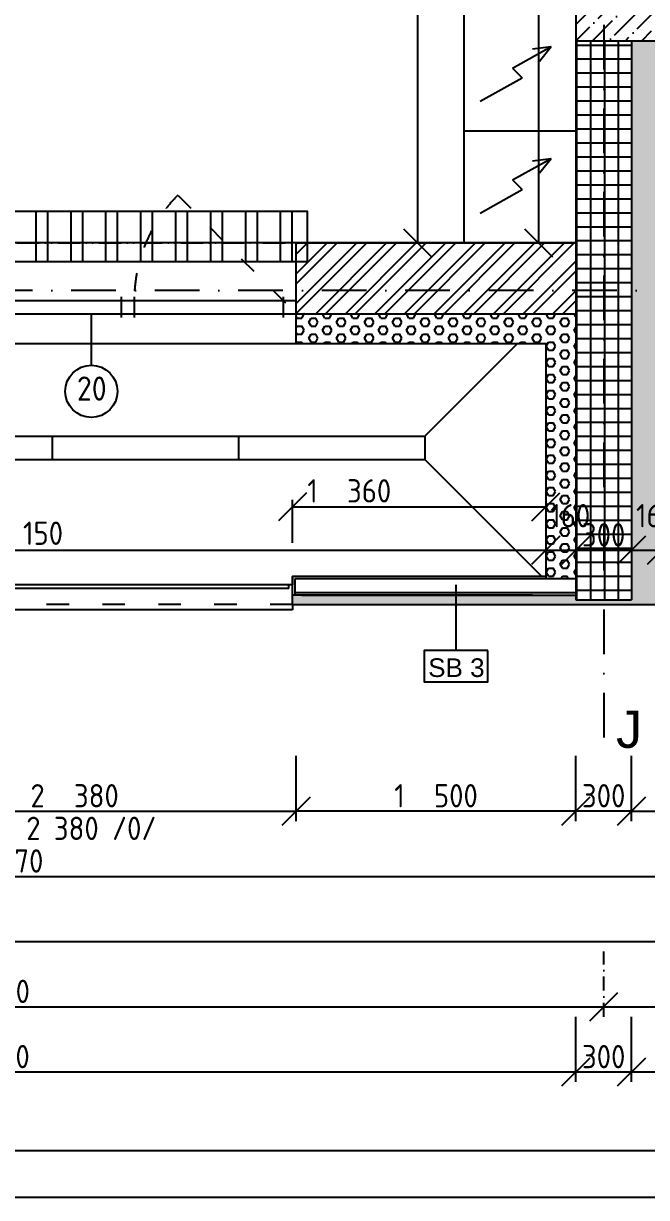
# Model space of a CAD drawing. Extents: x 4511820 to 5180432, y -1526536 to -944957.
# Drawn here: x 5024357 to 5027701, y -1263228 to -1256927 of the extents above; entities that cross this region are included whole.
import ezdxf

# ---------------------------------------------------------------- set-up
doc = ezdxf.new("R2010")
doc.units = 0
doc.header["$MEASUREMENT"] = 0
for name, pattern in [('ACAD_ISO03W100', [30, 12, -18]), ('ACAD_ISO12W100', [22, 12, -3, 0.5, -3, 0.5, -3]), ('BODKOCIARKOVANA_3', [5.6, 3, -1.3, 0, -1.3])]:
    doc.linetypes.add(name, pattern=pattern)
doc.layers.get('0').update_dxf_attribs({"linetype": 'CONTINUOUS'})
doc.layers.get('Defpoints').update_dxf_attribs({"color": 61, "linetype": 'CONTINUOUS'})
for name, color, linetype in [('KÓTY', 4, 'CONTINUOUS'), ('MÚRY', 1, 'CONTINUOUS'), ('OKNÁ', 143, 'CONTINUOUS'), ('osi', 253, 'CONTINUOUS'), ('Plochy', 41, 'CONTINUOUS'), ('POZEMOK', 7, 'CONTINUOUS'), ('TENKÁ', 7, 'CONTINUOUS'), ('Z-Kúrenie', 101, 'CONTINUOUS'), ('ZARIADENIE1', 145, 'CONTINUOUS'), ('ŠRAFY', 82, 'CONTINUOUS')]:
    doc.layers.add(name, color=color, linetype=linetype)
doc.styles.add('ARIAL', font='arial.ttf')
doc.styles.add('styl1', font='arial.ttf')
doc.styles.add('STYLE1', font='isocp.shx')
doc.dimstyles.new('STANDARD-50', dxfattribs={"dimtxt": 125, "dimasz": 150, "dimexe": 10, "dimexo": 200, "dimgap": 20, "dimtad": 1, "dimdsep": 46, "dimlunit": 6, "dimtxsty": 'STYLE1', "dimblk1": 'OBLIQUE', "dimblk2": 'OBLIQUE', "dimsah": 1, "dimcen": 2.5, "dimse1": 1, "dimse2": 1, "dimadec": 0, "dimazin": 0, "dimtfac": 1, "dimtmove": 1, "dimatfit": 3, "dimldrblk": 'OBLIQUE', "dimfxl": 1, "dimtolj": 1, "dimtzin": 0, "dimarcsym": 0})

# ---------------------------------------------------------------- blocks, each defined once
blk = doc.blocks.new('_OBLIQUE')
at = {"color": 0, "linetype": 'ByBlock'}
blk.add_line((-0.5, -0.5), (0.5, 0.5), dxfattribs=at)
blk = doc.blocks.new('*D13913')
at = {"layer": 'Defpoints', "color": 0}
for p in [(5020831, -1258359.2), (5027471, -1258359.2), (5027471, -1262203.9)]:
    blk.add_point(p, dxfattribs=at)
at = {"layer": 'KÓTY', "color": 0, "lineweight": -2}
blk.add_line((5020831, -1262203.9), (5027471, -1262203.9), dxfattribs=at)
at = {"layer": 'KÓTY', "color": 0, "linetype": 'ByBlock', "lineweight": -2, "xscale": 150, "yscale": 150, "zscale": 150, "rotation": 180}
blk.add_blockref('_OBLIQUE', (5020831, -1262203.9), dxfattribs=at)
at = {"layer": 'KÓTY', "color": 0, "linetype": 'ByBlock', "lineweight": -2, "xscale": 150, "yscale": 150, "zscale": 150}
blk.add_blockref('_OBLIQUE', (5027471, -1262203.9), dxfattribs=at)
at = {"layer": 'KÓTY', "color": 0, "insert": (5024151, -1262121.4), "char_height": 125, "attachment_point": 5, "style": 'STYLE1'}
blk.add_mtext('\\A1;6ﾠ640', dxfattribs=at)
blk = doc.blocks.new('*D13914')
at = {"layer": 'Defpoints', "color": 0}
for p in [(5027471, -1258359.2), (5032106, -1258359.2), (5032106, -1262203.9)]:
    blk.add_point(p, dxfattribs=at)
at = {"layer": 'KÓTY', "color": 0, "lineweight": -2}
blk.add_line((5027471, -1262203.9), (5032106, -1262203.9), dxfattribs=at)
at = {"layer": 'KÓTY', "color": 0, "linetype": 'ByBlock', "lineweight": -2, "xscale": 150, "yscale": 150, "zscale": 150, "rotation": 180}
blk.add_blockref('_OBLIQUE', (5027471, -1262203.9), dxfattribs=at)
at = {"layer": 'KÓTY', "color": 0, "linetype": 'ByBlock', "lineweight": -2, "xscale": 150, "yscale": 150, "zscale": 150}
blk.add_blockref('_OBLIQUE', (5032106, -1262203.9), dxfattribs=at)
at = {"layer": 'KÓTY', "color": 0, "insert": (5029788.5, -1262121.4), "char_height": 125, "attachment_point": 5, "style": 'STYLE1'}
blk.add_mtext('\\A1;4ﾠ635', dxfattribs=at)
blk = doc.blocks.new('*D13929')
at = {"layer": 'Defpoints', "color": 0}
for p in [(5020981, -1258104.2), (5027321, -1258104.2), (5027321, -1262553.9)]:
    blk.add_point(p, dxfattribs=at)
at = {"layer": 'KÓTY', "color": 0, "lineweight": -2}
blk.add_line((5020981, -1262553.9), (5027321, -1262553.9), dxfattribs=at)
at = {"layer": 'KÓTY', "color": 0, "linetype": 'ByBlock', "lineweight": -2, "xscale": 150, "yscale": 150, "zscale": 150, "rotation": 180}
blk.add_blockref('_OBLIQUE', (5020981, -1262553.9), dxfattribs=at)
at = {"layer": 'KÓTY', "color": 0, "linetype": 'ByBlock', "lineweight": -2, "xscale": 150, "yscale": 150, "zscale": 150}
blk.add_blockref('_OBLIQUE', (5027321, -1262553.9), dxfattribs=at)
at = {"layer": 'KÓTY', "color": 0, "insert": (5024151, -1262471.4), "char_height": 125, "attachment_point": 5, "style": 'STYLE1'}
blk.add_mtext('\\A1;6ﾠ340', dxfattribs=at)
blk = doc.blocks.new('*D13930')
at = {"layer": 'Defpoints', "color": 0}
for p in [(5027321, -1258104.2), (5027621, -1258104.2), (5027621, -1262553.9)]:
    blk.add_point(p, dxfattribs=at)
at = {"layer": 'KÓTY', "color": 0, "lineweight": -2}
blk.add_line((5027321, -1262553.9), (5027621, -1262553.9), dxfattribs=at)
at = {"layer": 'KÓTY', "color": 0, "linetype": 'ByBlock', "lineweight": -2, "xscale": 150, "yscale": 150, "zscale": 150, "rotation": 180}
blk.add_blockref('_OBLIQUE', (5027321, -1262553.9), dxfattribs=at)
at = {"layer": 'KÓTY', "color": 0, "linetype": 'ByBlock', "lineweight": -2, "xscale": 150, "yscale": 150, "zscale": 150}
blk.add_blockref('_OBLIQUE', (5027621, -1262553.9), dxfattribs=at)
at = {"layer": 'KÓTY', "color": 0, "insert": (5027471, -1262471.4), "char_height": 125, "attachment_point": 5, "style": 'STYLE1'}
blk.add_mtext('\\A1;300', dxfattribs=at)
blk = doc.blocks.new('*D13931')
at = {"layer": 'Defpoints', "color": 0}
for p in [(5040541, -1256869.2), (5027621, -1258104.2), (5040541, -1262553.9)]:
    blk.add_point(p, dxfattribs=at)
at = {"layer": 'KÓTY', "color": 0, "lineweight": -2}
blk.add_line((5027621, -1262553.9), (5040541, -1262553.9), dxfattribs=at)
at = {"layer": 'KÓTY', "color": 0, "linetype": 'ByBlock', "lineweight": -2, "xscale": 150, "yscale": 150, "zscale": 150, "rotation": 180}
blk.add_blockref('_OBLIQUE', (5027621, -1262553.9), dxfattribs=at)
at = {"layer": 'KÓTY', "color": 0, "linetype": 'ByBlock', "lineweight": -2, "xscale": 150, "yscale": 150, "zscale": 150}
blk.add_blockref('_OBLIQUE', (5040541, -1262553.9), dxfattribs=at)
at = {"layer": 'KÓTY', "color": 0, "insert": (5034081, -1262471.4), "char_height": 125, "attachment_point": 5, "style": 'STYLE1'}
blk.add_mtext('\\A1;12ﾠ920', dxfattribs=at)
blk = doc.blocks.new('*D13935')
at = {"layer": 'Defpoints', "color": 0}
for p in [(5007451, -1258359.2), (5040921, -1258424.2), (5040921, -1261503.9)]:
    blk.add_point(p, dxfattribs=at)
at = {"layer": 'KÓTY', "color": 0, "lineweight": -2}
blk.add_line((5007451, -1261503.9), (5040921, -1261503.9), dxfattribs=at)
at = {"layer": 'KÓTY', "color": 0, "linetype": 'ByBlock', "lineweight": -2, "xscale": 150, "yscale": 150, "zscale": 150, "rotation": 180}
blk.add_blockref('_OBLIQUE', (5007451, -1261503.9), dxfattribs=at)
at = {"layer": 'KÓTY', "color": 0, "linetype": 'ByBlock', "lineweight": -2, "xscale": 150, "yscale": 150, "zscale": 150}
blk.add_blockref('_OBLIQUE', (5040921, -1261503.9), dxfattribs=at)
at = {"layer": 'KÓTY', "color": 0, "insert": (5024186, -1261421.4), "char_height": 125, "attachment_point": 5, "style": 'STYLE1'}
blk.add_mtext('\\A1;33ﾠ470', dxfattribs=at)
blk = doc.blocks.new('*D13936')
at = {"layer": 'Defpoints', "color": 0}
for p in [(4980571, -1255834.2), (5040921, -1255834.2), (5040921, -1261853.9)]:
    blk.add_point(p, dxfattribs=at)
at = {"layer": 'KÓTY', "color": 0, "lineweight": -2}
blk.add_line((4980571, -1261853.9), (5040921, -1261853.9), dxfattribs=at)
at = {"layer": 'KÓTY', "color": 0, "linetype": 'ByBlock', "lineweight": -2, "xscale": 150, "yscale": 150, "zscale": 150, "rotation": 180}
blk.add_blockref('_OBLIQUE', (4980571, -1261853.9), dxfattribs=at)
at = {"layer": 'KÓTY', "color": 0, "linetype": 'ByBlock', "lineweight": -2, "xscale": 150, "yscale": 150, "zscale": 150}
blk.add_blockref('_OBLIQUE', (5040921, -1261853.9), dxfattribs=at)
at = {"layer": 'KÓTY', "color": 0, "insert": (5010746, -1261771.4), "char_height": 125, "attachment_point": 5, "style": 'STYLE1'}
blk.add_mtext('\\A1;60ﾠ350', dxfattribs=at)
blk = doc.blocks.new('*D13940')
at = {"layer": 'Defpoints', "color": 0}
for p in [(5027621, -1257044.2), (5027321, -1259854.2), (5027321, -1261153.9)]:
    blk.add_point(p, dxfattribs=at)
at = {"layer": 'KÓTY', "color": 0, "lineweight": -2}
blk.add_line((5027621, -1261153.9), (5027321, -1261153.9), dxfattribs=at)
at = {"layer": 'KÓTY', "color": 0, "linetype": 'ByBlock', "lineweight": -2, "xscale": 150, "yscale": 150, "zscale": 150, "rotation": 180}
blk.add_blockref('_OBLIQUE', (5027321, -1261153.9), dxfattribs=at)
at = {"layer": 'KÓTY', "color": 0, "linetype": 'ByBlock', "lineweight": -2, "xscale": 150, "yscale": 150, "zscale": 150}
blk.add_blockref('_OBLIQUE', (5027621, -1261153.9), dxfattribs=at)
at = {"layer": 'KÓTY', "color": 0, "insert": (5027471, -1261071.4), "char_height": 125, "attachment_point": 5, "style": 'STYLE1'}
blk.add_mtext('\\A1;300', dxfattribs=at)
blk = doc.blocks.new('*D13941')
at = {"layer": 'Defpoints', "color": 0}
for p in [(5025821, -1258484.2), (5027321, -1259854.2), (5025821, -1261153.9)]:
    blk.add_point(p, dxfattribs=at)
at = {"layer": 'KÓTY', "color": 0, "lineweight": -2}
blk.add_line((5027321, -1261153.9), (5025821, -1261153.9), dxfattribs=at)
at = {"layer": 'KÓTY', "color": 0, "linetype": 'ByBlock', "lineweight": -2, "xscale": 150, "yscale": 150, "zscale": 150, "rotation": 180}
blk.add_blockref('_OBLIQUE', (5025821, -1261153.9), dxfattribs=at)
at = {"layer": 'KÓTY', "color": 0, "linetype": 'ByBlock', "lineweight": -2, "xscale": 150, "yscale": 150, "zscale": 150}
blk.add_blockref('_OBLIQUE', (5027321, -1261153.9), dxfattribs=at)
at = {"layer": 'KÓTY', "color": 0, "insert": (5026571, -1261071.4), "char_height": 125, "attachment_point": 5, "style": 'STYLE1'}
blk.add_mtext('\\A1;1ﾠ500', dxfattribs=at)
blk = doc.blocks.new('*D14098')
at = {"layer": 'Defpoints', "color": 0}
for p in [(5027621, -1257044.2), (5028936, -1257044.2), (5028936, -1261153.9)]:
    blk.add_point(p, dxfattribs=at)
at = {"layer": 'KÓTY', "color": 0, "lineweight": -2}
blk.add_line((5027621, -1261153.9), (5028936, -1261153.9), dxfattribs=at)
at = {"layer": 'KÓTY', "color": 0, "linetype": 'ByBlock', "lineweight": -2, "xscale": 150, "yscale": 150, "zscale": 150, "rotation": 180}
blk.add_blockref('_OBLIQUE', (5027621, -1261153.9), dxfattribs=at)
at = {"layer": 'KÓTY', "color": 0, "linetype": 'ByBlock', "lineweight": -2, "xscale": 150, "yscale": 150, "zscale": 150}
blk.add_blockref('_OBLIQUE', (5028936, -1261153.9), dxfattribs=at)
at = {"layer": 'KÓTY', "color": 0, "insert": (5028278.5, -1261071.4), "char_height": 125, "attachment_point": 5, "style": 'STYLE1'}
blk.add_mtext('\\A1;1ﾠ315', dxfattribs=at)
blk = doc.blocks.new('*D14099')
at = {"layer": 'Defpoints', "color": 0}
for p in [(5023441, -1258484.2), (5025821, -1258484.2), (5025821, -1261153.9)]:
    blk.add_point(p, dxfattribs=at)
at = {"layer": 'KÓTY', "color": 0, "lineweight": -2}
blk.add_line((5023441, -1261153.9), (5025821, -1261153.9), dxfattribs=at)
at = {"layer": 'KÓTY', "color": 0, "linetype": 'ByBlock', "lineweight": -2, "xscale": 150, "yscale": 150, "zscale": 150, "rotation": 180}
blk.add_blockref('_OBLIQUE', (5023441, -1261153.9), dxfattribs=at)
at = {"layer": 'KÓTY', "color": 0, "linetype": 'ByBlock', "lineweight": -2, "xscale": 150, "yscale": 150, "zscale": 150}
blk.add_blockref('_OBLIQUE', (5025821, -1261153.9), dxfattribs=at)
at = {"layer": 'KÓTY', "color": 0, "insert": (5024631, -1261071.4), "char_height": 125, "attachment_point": 5, "style": 'STYLE1'}
blk.add_mtext('\\A1;2ﾠ380', dxfattribs=at)
blk = doc.blocks.new('*D31223')
at = {"layer": 'Defpoints', "color": 0}
for p in [(5027321, -1253829.2), (5027121.5, -1258104.2), (5027321, -1258104.2)]:
    blk.add_point(p, dxfattribs=at)
at = {"layer": 'KÓTY', "color": 0, "lineweight": -2}
blk.add_line((5027121.5, -1253829.2), (5027121.5, -1258104.2), dxfattribs=at)
at = {"layer": 'KÓTY', "color": 0, "linetype": 'ByBlock', "lineweight": -2, "xscale": 150, "yscale": 150, "zscale": 150}
for p, rotation in [((5027121.5, -1253829.2), 90), ((5027121.5, -1258104.2), 270)]:
    blk.add_blockref('_OBLIQUE', p, dxfattribs=dict(at, rotation=rotation))
at = {"layer": 'KÓTY', "color": 0, "insert": (5027039, -1255966.7), "char_height": 125, "attachment_point": 5, "rotation": 90, "style": 'STYLE1'}
blk.add_mtext('\\A1;4ﾠ275', dxfattribs=at)
blk = doc.blocks.new('*D31236')
at = {"layer": 'Defpoints', "color": 0}
for p in [(5027621, -1253484.2), (5027621, -1256869.2), (5028733, -1256869.2)]:
    blk.add_point(p, dxfattribs=at)
at = {"layer": 'KÓTY', "color": 0, "lineweight": -2}
blk.add_line((5028733, -1253484.2), (5028733, -1256869.2), dxfattribs=at)
at = {"layer": 'KÓTY', "color": 0, "linetype": 'ByBlock', "lineweight": -2, "xscale": 150, "yscale": 150, "zscale": 150}
for p, rotation in [((5028733, -1253484.2), 90), ((5028733, -1256869.2), 270)]:
    blk.add_blockref('_OBLIQUE', p, dxfattribs=dict(at, rotation=rotation))
at = {"layer": 'KÓTY', "color": 0, "insert": (5028650.5, -1255176.7), "char_height": 125, "attachment_point": 5, "rotation": 90, "style": 'STYLE1'}
blk.add_mtext('\\A1;3ﾠ385', dxfattribs=at)
blk = doc.blocks.new('*D31459')
at = {"layer": 'Defpoints', "color": 0}
for p in [(5021011, -1259781.9), (5027161, -1259753.5), (5027161, -1259906.7)]:
    blk.add_point(p, dxfattribs=at)
at = {"layer": 'KÓTY', "color": 0, "lineweight": -2}
blk.add_line((5021011, -1259753.5), (5027161, -1259753.5), dxfattribs=at)
at = {"layer": 'KÓTY', "color": 0, "linetype": 'ByBlock', "lineweight": -2, "xscale": 150, "yscale": 150, "zscale": 150, "rotation": 180}
blk.add_blockref('_OBLIQUE', (5021011, -1259753.5), dxfattribs=at)
at = {"layer": 'KÓTY', "color": 0, "linetype": 'ByBlock', "lineweight": -2, "xscale": 150, "yscale": 150, "zscale": 150}
blk.add_blockref('_OBLIQUE', (5027161, -1259753.5), dxfattribs=at)
at = {"layer": 'KÓTY', "color": 0, "insert": (5024342.5, -1259662.5), "char_height": 125, "attachment_point": 5, "style": 'STYLE1'}
blk.add_mtext('\\A1;6ﾠ150', dxfattribs=at)
blk = doc.blocks.new('*D31460')
at = {"layer": 'Defpoints', "color": 0}
for p in [(5027321, -1259753.5), (5027161, -1259906.7), (5027321, -1260019.2)]:
    blk.add_point(p, dxfattribs=at)
at = {"layer": 'KÓTY', "color": 0, "lineweight": -2}
blk.add_line((5027161, -1259753.5), (5027321, -1259753.5), dxfattribs=at)
at = {"layer": 'KÓTY', "color": 0, "linetype": 'ByBlock', "lineweight": -2, "xscale": 150, "yscale": 150, "zscale": 150, "rotation": 180}
blk.add_blockref('_OBLIQUE', (5027161, -1259753.5), dxfattribs=at)
at = {"layer": 'KÓTY', "color": 0, "linetype": 'ByBlock', "lineweight": -2, "xscale": 150, "yscale": 150, "zscale": 150}
blk.add_blockref('_OBLIQUE', (5027321, -1259753.5), dxfattribs=at)
at = {"layer": 'KÓTY', "color": 0, "insert": (5027291.8, -1259568.5), "char_height": 125, "attachment_point": 5, "style": 'STYLE1'}
blk.add_mtext('\\A1;160', dxfattribs=at)
blk = doc.blocks.new('*D31461')
at = {"layer": 'Defpoints', "color": 0}
for p in [(5027621, -1259753.5), (5027621, -1259854.2), (5027321, -1260019.2)]:
    blk.add_point(p, dxfattribs=at)
at = {"layer": 'KÓTY', "color": 0, "lineweight": -2}
blk.add_line((5027321, -1259753.5), (5027621, -1259753.5), dxfattribs=at)
at = {"layer": 'KÓTY', "color": 0, "linetype": 'ByBlock', "lineweight": -2, "xscale": 150, "yscale": 150, "zscale": 150, "rotation": 180}
blk.add_blockref('_OBLIQUE', (5027321, -1259753.5), dxfattribs=at)
at = {"layer": 'KÓTY', "color": 0, "linetype": 'ByBlock', "lineweight": -2, "xscale": 150, "yscale": 150, "zscale": 150}
blk.add_blockref('_OBLIQUE', (5027621, -1259753.5), dxfattribs=at)
at = {"layer": 'KÓTY', "color": 0, "insert": (5027471, -1259671), "char_height": 125, "attachment_point": 5, "style": 'STYLE1'}
blk.add_mtext('\\A1;300', dxfattribs=at)
blk = doc.blocks.new('*D31462')
at = {"layer": 'Defpoints', "color": 0}
for p in [(5027781, -1259753.5), (5027621, -1259854.2), (5027781, -1259854.2)]:
    blk.add_point(p, dxfattribs=at)
at = {"layer": 'KÓTY', "color": 0, "lineweight": -2}
blk.add_line((5027621, -1259753.5), (5027781, -1259753.5), dxfattribs=at)
at = {"layer": 'KÓTY', "color": 0, "linetype": 'ByBlock', "lineweight": -2, "xscale": 150, "yscale": 150, "zscale": 150, "rotation": 180}
blk.add_blockref('_OBLIQUE', (5027621, -1259753.5), dxfattribs=at)
at = {"layer": 'KÓTY', "color": 0, "linetype": 'ByBlock', "lineweight": -2, "xscale": 150, "yscale": 150, "zscale": 150}
blk.add_blockref('_OBLIQUE', (5027781, -1259753.5), dxfattribs=at)
at = {"layer": 'KÓTY', "color": 0, "insert": (5027751.8, -1259568.5), "char_height": 125, "attachment_point": 5, "style": 'STYLE1'}
blk.add_mtext('\\A1;160', dxfattribs=at)
blk = doc.blocks.new('*D31500')
at = {"layer": 'Defpoints', "color": 0}
for p in [(5026971, -1254179.2), (5026471.5, -1258104.2), (5026971, -1258104.2)]:
    blk.add_point(p, dxfattribs=at)
at = {"layer": 'KÓTY', "color": 0, "lineweight": -2}
blk.add_line((5026471.5, -1254179.2), (5026471.5, -1258104.2), dxfattribs=at)
at = {"layer": 'KÓTY', "color": 0, "linetype": 'ByBlock', "lineweight": -2, "xscale": 150, "yscale": 150, "zscale": 150}
for p, rotation in [((5026471.5, -1254179.2), 90), ((5026471.5, -1258104.2), 270)]:
    blk.add_blockref('_OBLIQUE', p, dxfattribs=dict(at, rotation=rotation))
at = {"layer": 'KÓTY', "color": 0, "insert": (5026389, -1256141.7), "char_height": 125, "attachment_point": 5, "rotation": 90, "style": 'STYLE1'}
blk.add_mtext('\\A1;3ﾠ925', dxfattribs=at)
blk = doc.blocks.new('*D48049')
at = {"layer": 'Defpoints', "color": 0}
for p in [(5027161, -1259520.5), (5025801, -1259894.2), (5027161, -1259894.2)]:
    blk.add_point(p, dxfattribs=at)
at = {"layer": 'KÓTY', "color": 0, "lineweight": -2}
blk.add_line((5025801, -1259520.5), (5027161, -1259520.5), dxfattribs=at)
at = {"layer": 'KÓTY', "color": 0, "linetype": 'ByBlock', "lineweight": -2, "xscale": 150, "yscale": 150, "zscale": 150, "rotation": 180}
blk.add_blockref('_OBLIQUE', (5025801, -1259520.5), dxfattribs=at)
at = {"layer": 'KÓTY', "color": 0, "linetype": 'ByBlock', "lineweight": -2, "xscale": 150, "yscale": 150, "zscale": 150}
blk.add_blockref('_OBLIQUE', (5027161, -1259520.5), dxfattribs=at)
at = {"layer": 'KÓTY', "color": 0, "insert": (5026105.5, -1259435), "char_height": 125, "attachment_point": 5, "style": 'STYLE1'}
blk.add_mtext('\\A1;1ﾠ360', dxfattribs=at)

msp = doc.modelspace()

# ---------------------------------------------------------------- hatches: boundary and pattern name
at = {"layer": 'Z-Kúrenie', "linetype": 'Continuous'}
h = msp.add_hatch(dxfattribs=at)
h.set_pattern_fill('ANSI32', color=256, scale=500, angle=225)
h.set_pattern_definition([(270, (3836111.8, -6333541.14), (187.5, -3e-14), []), (270, (3836049.3, -6333603.64), (187.5, -3e-14), [])])
h.paths.add_polyline_path([(5025881, -1257935.226), (5023381, -1257935.226), (5023381, -1258204.226), (5023661, -1258204.226), (5023916.685, -1257948.541, -0.09717414), (5024088.496, -1258204.226), (5025881, -1258204.226)])
h.paths.add_polyline_path([(5023916.685, -1257948.541), (5023661, -1258204.226), (5024088.496, -1258204.226, 0.09717414)], flags=16)
at = {"layer": 'ŠRAFY'}
h = msp.add_hatch(dxfattribs=at)
h.set_pattern_fill('ANSI36', color=256, scale=500, angle=360)
h.set_pattern_definition([(45, (524430.31, 212843.14), (33.1456304, 121.533978), [156.25, -31.25, 0, -31.25])])
h.paths.add_polyline_path([(5027321, -1256904.226), (5027321, -1257019.226), (5027621, -1257019.226), (5028936, -1257019.226), (5028936, -1256949.226), (5028936, -1256869.226), (5027621, -1256869.226), (5027321, -1256869.226)])
h = msp.add_hatch(dxfattribs=at)
h.set_pattern_fill('HEX', color=256, scale=200)
h.set_pattern_definition([(0, (0, -89070.035), (0, 43.3012702), [25, -50]), (120, (0, -89070.035), (-37.5, -21.6506351), [25, -50]), (60, (25, -89070.035), (-37.5, 21.6506351), [25, -50])])
h.paths.add_polyline_path([(5025801, -1259994.226), (5025801, -1260044.226), (5027101, -1260044.226), (5027781, -1260044.226), (5027781, -1258759.226), (5027781, -1258709.226), (5027781, -1258674.226), (5027781, -1258644.226), (5027781, -1257259.226), (5028936, -1257259.226), (5028936, -1257019.226), (5027621, -1257019.226), (5027621, -1260019.226), (5027321, -1260019.226), (5027321, -1259994.226), (5027088.5, -1259994.226), (5025851, -1259994.226), (5025813.5, -1259994.226)])
h.paths.add_polyline_path([(5027620.451, -1259443.535), (5027883.049, -1259443.535), (5027883.049, -1259693.535), (5027620.451, -1259693.535)], flags=24)
at = {"layer": 'ŠRAFY', "ltscale": 0.25}
h = msp.add_hatch(dxfattribs=at)
h.set_pattern_fill('ANSI37', color=256, scale=600, angle=45)
h.set_pattern_definition([(90, (-3307273.674, 579782.7), (-75, 1e-14), []), (180, (-3307273.674, 579782.7), (-1e-14, -75), [])])
h.paths.add_polyline_path([(5027321, -1257019.226), (5027321, -1257504.226), (5027321, -1258104.226), (5027321, -1258484.226), (5027321, -1259854.226), (5027321, -1259906.726), (5027321, -1259981.726), (5027321, -1259994.226), (5027321, -1260019.226), (5027621, -1260019.226), (5027621, -1257019.226)])
at = {"layer": 'ŠRAFY'}
h = msp.add_hatch(dxfattribs=at)
h.set_pattern_fill('ANSI32', color=256, scale=300)
h.set_pattern_definition([(45, (0, 86710.97), (-79.549513, 79.549513), []), (45, (53.03, 86710.97), (-79.549513, 79.549513), [])])
h.paths.add_polyline_path([(5027321, -1258104.226), (5025821, -1258104.226), (5025821, -1258484.226), (5027321, -1258484.226)])
h = msp.add_hatch(dxfattribs=at)
h.set_pattern_fill('HEX', color=256, scale=200)
h.set_pattern_definition([(0, (0, -89070.035), (0, 43.3012702), [25, -50]), (120, (0, -89070.035), (-37.5, -21.6506351), [25, -50]), (60, (25, -89070.035), (-37.5, 21.6506351), [25, -50])])
h.paths.add_polyline_path([(5025821, -1258644.226), (5027008.5, -1258644.226), (5027161, -1258644.226), (5027161, -1259894.226), (5027161, -1259906.726), (5027321, -1259906.726), (5027321, -1259854.226), (5027321, -1258484.226), (5025821, -1258484.226)])
h.paths.add_polyline_path([(5027160.451, -1259443.535), (5027423.049, -1259443.535), (5027423.049, -1259693.535), (5027160.451, -1259693.535)], flags=24)

# ---------------------------------------------------------------- linework, layer by layer
at = {"layer": 'KÓTY', "ltscale": 25}
for p, q in [((5025801, -1259714.535), (5025801, -1259483.535)), ((5025821, -1261207.32), (5025821, -1260857.32)), ((5027321, -1261207.32), (5027321, -1260857.32)), ((5027621, -1261207.32), (5027621, -1260857.32)), ((5027321, -1262607.32), (5027321, -1262257.32)), ((5027621, -1262607.32), (5027621, -1262257.32))]:
    msp.add_line(p, q, dxfattribs=at)
at = {"layer": 'KÓTY', "linetype": 'BODKOCIARKOVANA_3', "ltscale": 25}
msp.add_line((5027471, -1262257.32), (5027471, -1261907.32), dxfattribs=at)
at = {"layer": 'MÚRY'}
for p, q in [((5027321, -1254179.226), (5027321, -1258104.226)), ((5025821, -1258644.226), (5025821, -1258104.226)), ((5025821, -1258104.226), (5027321, -1258104.226)), ((5025821, -1258644.226), (5027161, -1258644.226)), ((5027161, -1258644.226), (5027161, -1259906.726)), ((5025801, -1260044.226), (5025801, -1259894.226)), ((5027161, -1259894.226), (5025801, -1259894.226)), ((5025801, -1260044.226), (5027781, -1260044.226)), ((5025801, -1260044.226), (5027101, -1260044.226))]:
    msp.add_line(p, q, dxfattribs=at)
at = {"layer": 'OKNÁ', "linetype": 'ACAD_ISO03W100', "ltscale": 8}
msp.add_line((5025765.142, -1258428.368), (5025185.315, -1257848.541), dxfattribs=at)
at = {"layer": 'OKNÁ', "ltscale": 0.25}
for p, q in [((5023441, -1258414.226), (5025821, -1258414.226)), ((5024881, -1258394.226), (5024881, -1258504.226)), ((5024951, -1258394.226), (5024951, -1258504.226)), ((5025751, -1258394.226), (5025751, -1258504.226)), ((5023441, -1258484.226), (5025821, -1258484.226)), ((5024721, -1258761.08), (5024721, -1258484.226))]:
    msp.add_line(p, q, dxfattribs=at)
at = {"layer": 'OKNÁ'}
for p, q in [((5025781, -1259939.226), (5021031, -1259939.226)), ((5025781, -1259959.226), (5021031, -1259959.226)), ((5025781, -1259959.226), (5025781, -1259939.226))]:
    msp.add_line(p, q, dxfattribs=at)
at = {"layer": 'OKNÁ', "ltscale": 0.25}
msp.add_circle((5024721, -1258901.08), 140, dxfattribs=at)
at = {"layer": 'OKNÁ', "linetype": 'ACAD_ISO03W100', "ltscale": 8}
msp.add_arc((5025751, -1258414.226), 800, 135, 180, dxfattribs=at)
at = {"layer": 'osi', "linetype": 'BODKOCIARKOVANA_3', "ltscale": 80}
for p, q in [((5027471, -1223327.035), (5027471, -1260844.226)), ((5041881, -1258359.226), (4978211, -1258359.226))]:
    msp.add_line(p, q, dxfattribs=at)
at = {"layer": 'Plochy'}
for points in [[(5020981, -1253829.226), (5024331, -1253829.226), (5024331, -1254459.226), (5024671, -1254459.226), (5024671, -1253829.226), (5026971, -1253829.226), (5026971, -1254179.226), (5027321, -1254179.226), (5027321, -1258104.226), (5020981, -1258104.226)], [(5021011, -1259939.226), (5021011, -1258644.226), (5027161, -1258644.226), (5027161, -1259894.226), (5025801, -1259894.226), (5025801, -1259939.226)]]:
    msp.add_lwpolyline(points, close=True, dxfattribs=at)
at = {"layer": 'POZEMOK'}
for p, q in [((5026511, -1259141.726), (5027008.5, -1258644.226)), ((5021511, -1259141.726), (5026511, -1259141.726)), ((5024511, -1259141.726), (5024511, -1259266.726)), ((5025511, -1259141.726), (5025511, -1259266.726)), ((5026511, -1259141.726), (5026511, -1259266.726)), ((5021511, -1259266.726), (5026511, -1259266.726)), ((5026511, -1259266.726), (5027138.5, -1259894.226))]:
    msp.add_line(p, q, dxfattribs=at)
at = {"layer": 'TENKÁ'}
for p, q in [((5027321, -1257019.226), (5028936, -1257019.226)), ((5027621, -1257019.226), (5027621, -1260019.226)), ((5027321, -1258104.226), (5027321, -1258484.226)), ((5025821, -1258484.226), (5027321, -1258484.226)), ((5027321, -1258484.226), (5027321, -1260019.226)), ((5027321, -1259906.726), (5025813.5, -1259906.726)), ((5025813.5, -1259906.726), (5025813.5, -1259994.226)), ((5027161, -1259894.226), (5027161, -1259906.726)), ((5027321, -1259981.726), (5025813.5, -1259981.726)), ((5026678.75, -1260292.668), (5026678.75, -1259940.168)), ((5025813.5, -1259994.226), (5025801, -1259994.226)), ((5025801, -1260044.226), (5025801, -1260074.226)), ((5025801, -1260044.226), (5025801, -1260074.226)), ((5027088.5, -1259994.226), (5025813.5, -1259994.226)), ((5025851, -1259994.226), (5027321, -1259994.226)), ((5027321, -1260019.226), (5027621, -1260019.226)), ((5025801, -1260074.226), (5014841, -1260074.226))]:
    msp.add_line(p, q, dxfattribs=at)
at = {"layer": 'TENKÁ', "linetype": 'ACAD_ISO12W100', "ltscale": 10}
for p, q in [((5023441, -1258104.226), (5025821, -1258104.226)), ((5023441, -1258644.226), (5025821, -1258644.226))]:
    msp.add_line(p, q, dxfattribs=at)
at = {"layer": 'TENKÁ', "linetype": 'ACAD_ISO03W100', "ltscale": 10}
msp.add_line((5025801, -1260044.226), (5014841, -1260044.226), dxfattribs=at)
at = {"layer": 'TENKÁ', "color": 7}
for p, q in [((5064787, -1262977.635), (4975996, -1262977.635)), ((5065037, -1263227.635), (4975746, -1263227.635))]:
    msp.add_line(p, q, dxfattribs=at)
at = {"layer": 'TENKÁ'}
msp.add_lwpolyline([(5026849.5, -1260292.668), (5026508, -1260292.668), (5026508, -1260460.668), (5026849.5, -1260460.668)], close=True, dxfattribs=at)
at = {"layer": 'Z-Kúrenie', "linetype": 'Continuous'}
msp.add_lwpolyline([(5023381, -1258204.226), (5025881, -1258204.226), (5025881, -1257935.226), (5023381, -1257935.226)], close=True, dxfattribs=at)
at = {"layer": 'ZARIADENIE1', "color": 8, "ltscale": 0.25}
for p, q in [((5026721, -1254429.226), (5026721, -1258104.226)), ((5027321, -1257504.226), (5026721, -1257504.226))]:
    msp.add_line(p, q, dxfattribs=at)
at = {"layer": 'ZARIADENIE1', "color": 8}
for p, q in [((5026980.943, -1257166.318), (5027188.918, -1257050.602)), ((5027089.661, -1257063.487), (5027188.918, -1257050.602)), ((5027125.64, -1257128.151), (5027188.918, -1257050.602)), ((5026807.488, -1257344.078), (5027033.814, -1257218.151)), ((5026980.943, -1257166.318), (5027033.814, -1257218.151)), ((5026980.943, -1257766.318), (5027188.918, -1257650.602)), ((5027089.661, -1257663.487), (5027188.918, -1257650.602)), ((5027125.64, -1257728.151), (5027188.918, -1257650.602)), ((5026980.943, -1257766.318), (5027033.814, -1257818.151)), ((5026807.488, -1257944.078), (5027033.814, -1257818.151))]:
    msp.add_line(p, q, dxfattribs=at)

# ---------------------------------------------------------------- texts
at = {"layer": 'KÓTY', "insert": (5024721, -1261246.375), "char_height": 125, "attachment_point": 5, "style": 'STYLE1'}
msp.add_mtext('\\A1;2 380 /0/', dxfattribs=at)
at = {"layer": 'TENKÁ', "style": 'STYLE1'}
msp.add_text('20', height=130, dxfattribs=at).set_placement((5024643.47, -1258951.08))
at = {"layer": 'TENKÁ', "linetype": 'Continuous', "lineweight": 20, "style": 'ARIAL'}
msp.add_text('SB 3', height=100, dxfattribs=at).set_placement((5026528.911, -1260433.996))
at = {"layer": 'TENKÁ', "ltscale": 0.25, "style": 'styl1'}
msp.add_text('J', height=200, dxfattribs=at).set_placement((5027537.554, -1260814.323))

# ---------------------------------------------------------------- dimensions: what is measured, and where the dimension line sits
at = {"layer": 'KÓTY'}
for base, p1, p2, picture, middle in [((5028733, -1256869.226), (5027621, -1253484.226), (5027621, -1256869.226), '*D31236', (5028650.457, -1255176.726)), ((5027121.5, -1258104.226), (5027321, -1253829.226), (5027321, -1258104.226), '*D31223', (5027038.957, -1255966.726))]:
    dim = msp.add_linear_dim(base=base, p1=p1, p2=p2, angle=90, dimstyle='STANDARD-50', dxfattribs=at)
    dim.commit()
    dim.dimension.update_dxf_attribs({"geometry": picture, "text_midpoint": middle})
dim = msp.add_linear_dim(base=(5026471.5, -1258104.226), p1=(5026971, -1254179.226), p2=(5026971, -1258104.226), angle=90, dimstyle='STANDARD-50', override={"dimtxsty": 'STYLE1', "dimldrblk": 'OBLIQUE'}, dxfattribs=at)
dim.commit()
dim.dimension.update_dxf_attribs({"geometry": '*D31500', "text_midpoint": (5026388.957, -1256141.726)})
for base, p1, p2, picture, middle in [((5040921, -1261853.918), (4980571, -1255834.226), (5040921, -1255834.226), '*D13936', (5010746, -1261771.375)), ((5040541, -1262553.918), (5027621, -1258104.226), (5040541, -1256869.226), '*D13931', (5034081, -1262471.375)), ((5027321, -1261153.918), (5027621, -1257044.226), (5027321, -1259854.226), '*D13940', (5027471, -1261071.418)), ((5028936, -1261153.918), (5027621, -1257044.226), (5028936, -1257044.226), '*D14098', (5028278.5, -1261071.375)), ((5027321, -1262553.918), (5020981, -1258104.226), (5027321, -1258104.226), '*D13929', (5024151, -1262471.375)), ((5027621, -1262553.918), (5027321, -1258104.226), (5027621, -1258104.226), '*D13930', (5027471, -1262471.418)), ((5040921, -1261503.918), (5007451, -1258359.226), (5040921, -1258424.226), '*D13935', (5024186, -1261421.375)), ((5027471, -1262203.918), (5020831, -1258359.226), (5027471, -1258359.226), '*D13913', (5024151, -1262121.375)), ((5032106, -1262203.918), (5027471, -1258359.226), (5032106, -1258359.226), '*D13914', (5029788.5, -1262121.375)), ((5025821, -1261153.918), (5023441, -1258484.226), (5025821, -1258484.226), '*D14099', (5024631, -1261071.375)), ((5025821, -1261153.918), (5027321, -1259854.226), (5025821, -1258484.226), '*D13941', (5026571, -1261071.375)), ((5027321, -1259753.535), (5027161, -1259906.726), (5027321, -1260019.226), '*D31460', (5027291.75, -1259568.535)), ((5027781, -1259753.535), (5027621, -1259854.226), (5027781, -1259854.226), '*D31462', (5027751.75, -1259568.535)), ((5027621, -1259753.535), (5027321, -1260019.226), (5027621, -1259854.226), '*D31461', (5027471, -1259671.035))]:
    dim = msp.add_linear_dim(base=base, p1=p1, p2=p2, dimstyle='STANDARD-50', dxfattribs=at)
    dim.commit()
    dim.dimension.update_dxf_attribs({"geometry": picture, "text_midpoint": middle})
dim = msp.add_linear_dim(base=(5027161, -1259520.535), p1=(5025801, -1259894.226), p2=(5027161, -1259894.226), dimstyle='STANDARD-50', override={"dimtxsty": 'STYLE1', "dimldrblk": 'OBLIQUE'}, dxfattribs=at)
dim.commit()
dim.dimension.update_dxf_attribs({"geometry": '*D48049', "text_midpoint": (5026105.5, -1259517.535), "dimtype": 160})
dim = msp.add_linear_dim(base=(5027161, -1259753.535), p1=(5021011, -1259781.865), p2=(5027161, -1259906.726), dimstyle='STANDARD-50', dxfattribs=at)
dim.commit()
dim.dimension.update_dxf_attribs({"geometry": '*D31459', "text_midpoint": (5024342.5, -1259745), "dimtype": 160})

doc.saveas('drawing.dxf')
